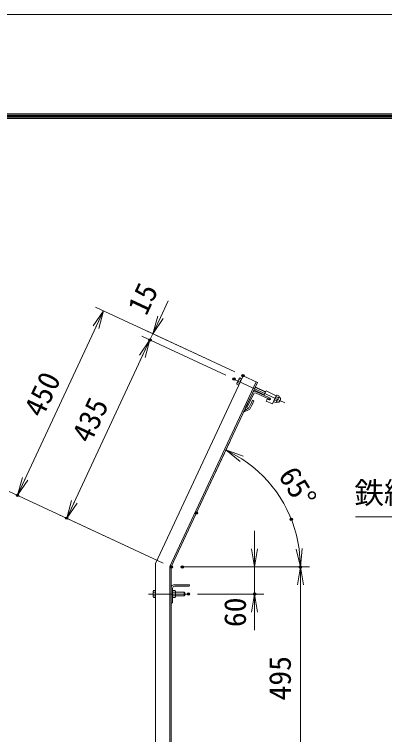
# Model space of a CAD drawing. Units: millimetres at full size. Extents: x -4200 to 4200, y -2970 to 2970.
# Drawn here: x 370 to 1188, y 1377 to 2970 of the extents above; entities that cross this region are included whole.
import ezdxf
from ezdxf.enums import TextEntityAlignment as Align

# ---------------------------------------------------------------- set-up
doc = ezdxf.new("R2010")
doc.units = ezdxf.units.MM
doc.header["$LTSCALE"] = 10
doc.header["$PDMODE"] = 32
doc.header["$PDSIZE"] = 5
doc.linetypes.add('USER1', pattern=[50.8, 31.75, -6.35, 6.35, -6.35])
for name, color, linetype, lineweight in [('0-0_D-STR1', 1, 'Continuous', 18), ('0-1_D-BMK', 2, 'USER1', 13), ('0-2_D-STR-DIM', 7, 'Continuous', 13), ('0-3_D-STR3', 3, 'Continuous', 13), ('0-7_0', 7, 'Continuous', 18), ('0-B_D-STR-TXT', 7, 'Continuous', 13), ('0-C_D-TTL', 7, 'Continuous', 18)]:
    doc.layers.add(name, color=color, linetype=linetype, lineweight=lineweight)
doc.layers.add('0-8_Defpoints', color=7, linetype='Continuous')
doc.styles.add('ＭＳ ゴシック', font='')
doc.styles.get('ＭＳ ゴシック').set_extended_font_data('MS Gothic')

# ---------------------------------------------------------------- blocks, each defined once
blk = doc.blocks.new('_Open')
at = {"layer": '0-7_0'}
blk.add_line((-10, 1.667), (0, 0), dxfattribs=at)
blk.add_lwpolyline([(-10, -1.667), (0, 0), (-10, 0)], dxfattribs=at)

msp = doc.modelspace()

# ---------------------------------------------------------------- linework, layer by layer
at = {"layer": '0-0_D-STR1'}
for p, q in [((904.32, 2157.27), (713.86, 1748.83)), ((907.04, 2156), (716.86, 1748.16)), ((935.05, 2121.42), (903.33, 2136.21)), ((896.68, 2133.8), (881.89, 2102.07)), ((898.35, 2130.26), (885.46, 2102.62)), ((931.97, 2119.55), (904.33, 2132.44)), ((934.63, 2120.52), (935.05, 2121.42)), ((882.08, 2102.48), (880.15, 2098.34)), ((892.62, 2108.52), (888.45, 2099.57)), ((895.34, 2107.25), (890.69, 2097.28)), ((896.43, 2116.68), (892.25, 2107.73)), ((899.15, 2115.41), (894.5, 2105.44)), ((896.43, 2116.68), (899.15, 2115.41)), ((890.69, 2097.28), (876.35, 2090.18)), ((878.28, 2094.33), (876.35, 2090.18)), ((888.45, 2099.57), (878.28, 2094.33)), ((882.8, 2101.65), (881.89, 2102.07)), ((681.86, -411.84), (681.86, 1755.92)), ((713.86, -411.84), (713.86, 1748.83)), ((716.86, -411.84), (716.86, 1748.16)), ((756.86, 1708.16), (721.86, 1708.16)), ((754.86, 1705.16), (724.36, 1705.16)), ((756.86, 1707.16), (756.86, 1708.16)), ((716.86, 1703.16), (716.86, 1668.16)), ((719.86, 1700.66), (719.86, 1670.16)), ((717.86, 1668.16), (716.86, 1668.16)), ((716.86, 1659.5), (716.86, 1654.93))]:
    msp.add_line(p, q, dxfattribs=at)
msp.add_lwpolyline([(681.86, 1755.92), (875.32, 2170.79), (907.04, 2156)], dxfattribs=at)
for centre, radius, start, end in [((901.22, 2131.68), 5, 65, 155), ((902.43, 2128.36), 4.5, 65, 155), ((932.82, 2121.36), 2, 245, 335), ((883.64, 2103.46), 2, 245, 335), ((721.86, 1703.16), 5, 90, 180), ((724.36, 1700.66), 4.5, 90, 180), ((754.86, 1707.16), 2, 270, 0), ((717.86, 1670.16), 2, 270, 0)]:
    msp.add_arc(centre, radius, start, end, dxfattribs=at)
at = {"layer": '0-1_D-BMK'}
for p, q in [((967.98, 2111.03), (855.38, 2163.54)), ((754.86, 1688.16), (666.86, 1688.16))]:
    msp.add_line(p, q, dxfattribs=at)
at = {"layer": '0-2_D-STR-DIM'}
for p, q in [((692.95, 2299.96), (709.86, 2336.22)), ((567.29, 2314.43), (377.11, 1906.59)), ((857.19, 2179.24), (549.17, 2322.88)), ((857.19, 2179.24), (657.92, 2272.16)), ((676.05, 2263.71), (669.71, 2250.12)), ((669.71, 2250.12), (485.87, 1855.87)), ((837.26, 2171.99), (651.58, 2258.57)), ((837.26, 2171.99), (651.58, 2258.57)), ((652.81, 2213.87), (635.9, 2177.61)), ((780.81, 1885.3), (845.89, 2024.87)), ((698.73, 1756.61), (358.99, 1915.04)), ((698.73, 1756.61), (467.74, 1864.33)), ((901.02, 1788.16), (901.02, 1828.16)), ((736.86, 1748.16), (1022.18, 1748.16)), ((736.86, 1748.16), (921.02, 1748.16)), ((761.37, 1748.16), (1022.18, 1748.16)), ((901.02, 1748.16), (901.02, 1688.16)), ((1002.18, 1253.16), (1002.18, 1748.16)), ((774.86, 1688.16), (921.02, 1688.16)), ((901.02, 1648.16), (901.02, 1608.16))]:
    msp.add_line(p, q, dxfattribs=at)
msp.add_arc((716.86, 1748.16), 285.32, 8.03911, 56.96089, dxfattribs=at)
at = {"layer": '0-3_D-STR3'}
for p, q in [((866.84, 2165.15), (861.51, 2153.73)), ((861.51, 2153.73), (861.63, 2152.34)), ((865.81, 2150.39), (861.63, 2152.34)), ((867.39, 2153.8), (863.22, 2155.74)), ((872.15, 2164), (865.81, 2150.39)), ((870.57, 2160.6), (866.39, 2162.54)), ((866.84, 2165.15), (867.98, 2165.94)), ((872.15, 2164), (867.98, 2165.94)), ((899.01, 2138.78), (921.89, 2128.11)), ((899.33, 2139.46), (922.21, 2128.79)), ((902.07, 2145.35), (924.96, 2134.68)), ((902.39, 2146.03), (925.27, 2135.36)), ((926.12, 2137.17), (921.68, 2127.66)), ((948.78, 2126.61), (926.12, 2137.17)), ((935.05, 2121.42), (921.68, 2127.66)), ((928.84, 2119.35), (926.73, 2114.82)), ((933.15, 2117.34), (928.84, 2119.35)), ((948.78, 2126.61), (940.33, 2108.48)), ((948.88, 2126.82), (943.66, 2115.63)), ((948.88, 2126.82), (943.66, 2115.63)), ((952.94, 2122.51), (948.86, 2124.42)), ((954.77, 2124.07), (949.55, 2112.88)), ((954.77, 2124.07), (949.55, 2112.88)), ((950.57, 2128.09), (954.65, 2126.19)), ((940.33, 2108.48), (926.73, 2114.82)), ((943.72, 2113.4), (947.8, 2111.5)), ((949.51, 2115.17), (945.44, 2117.08)), ((756.86, 1708.16), (742.11, 1708.16)), ((676.56, 1694.46), (677.26, 1695.67)), ((676.56, 1694.46), (676.56, 1681.86)), ((681.86, 1695.67), (677.26, 1695.67)), ((681.86, 1691.91), (677.26, 1691.91)), ((681.86, 1695.67), (681.86, 1680.66)), ((719.86, 1695.67), (725.64, 1695.67)), ((719.86, 1680.66), (719.86, 1695.67)), ((719.86, 1691.91), (725.64, 1691.91)), ((725.64, 1695.67), (726.36, 1694.41)), ((726.36, 1681.91), (726.36, 1694.41)), ((726.36, 1692.16), (745.66, 1692.16)), ((745.66, 1692.16), (746.86, 1690.96)), ((745.66, 1692.16), (745.66, 1684.16)), ((746.86, 1690.96), (746.86, 1685.36)), ((676.56, 1681.86), (677.26, 1680.66)), ((681.86, 1684.41), (677.26, 1684.41)), ((681.86, 1680.66), (677.26, 1680.66)), ((719.86, 1684.41), (725.64, 1684.41)), ((719.86, 1680.66), (725.64, 1680.66)), ((725.64, 1680.66), (726.36, 1681.91)), ((726.36, 1684.16), (745.66, 1684.16)), ((745.66, 1684.16), (746.86, 1685.36))]:
    msp.add_line(p, q, dxfattribs=at)
for centre, radius, start, end in [((864.91, 2152.88), 3.32, 120.61585, 189.38415), ((875.54, 2154.14), 12.42, 137.4121, 172.5879), ((869.67, 2163.09), 3.32, 120.61585, 189.38415), ((934.1, 2119.38), 2.25, 245, 65), ((954.13, 2117.49), 8.7, 127.26063, 182.73937), ((951.11, 2125.6), 2.54, 102.21089, 207.78911), ((944.25, 2122.1), 8.7, 307.26063, 2.73937), ((951.68, 2118.63), 6.5, 252.16806, 57.83194), ((952.4, 2125), 2.54, 282.21089, 27.78911), ((955.41, 2124.56), 0.5, 164.83916, 237.83194), ((945.99, 2114.59), 2.55, 102.42505, 207.57495), ((947.25, 2113.99), 2.55, 282.42505, 27.57495), ((949.54, 2111.97), 0.5, 72.16806, 138.42019), ((680, 1693.79), 3.32, 145.61585, 214.38415), ((689.1, 1688.16), 12.42, 162.4121, 197.5879), ((722.89, 1693.79), 3.32, 325.61586, 34.38414), ((713.8, 1688.16), 12.42, 342.4121, 17.5879), ((680, 1682.53), 3.32, 145.61585, 214.38415), ((722.89, 1682.53), 3.32, 325.61585, 34.38416)]:
    msp.add_arc(centre, radius, start, end, dxfattribs=at)
at = {"layer": '0-8_Defpoints'}
for p in [(669.71, 2250.12), (875.32, 2170.79), (855.38, 2163.54), (377.11, 1906.59), (772.36, 1867.17), (485.87, 1855.87), (982.02, 1853.5), (716.86, 1748.16), (716.86, 1748.16), (716.86, 1748.16), (716.86, 1748.16), (741.37, 1748.16), (1002.18, 1748.16), (754.86, 1688.16), (901.02, 1688.16)]:
    msp.add_point(p, dxfattribs=at)
at = {"layer": '0-B_D-STR-TXT'}
msp.add_lwpolyline([(1123.52, 1859), (1304.4, 1859), (1392.39, 1986.48)], dxfattribs=at)
at = {"layer": '0-C_D-TTL', "color": 2}
msp.add_lwpolyline([(-4200, 2970), (4200, 2970), (4200, -2970), (-4200, -2970)], close=True, dxfattribs=at)
at = {"layer": '0-C_D-TTL'}
for points in [[(-3930, 2750), (3930, 2750), (3930, -2750), (-3930, -2750)], [(-3927.5, 2747.5), (3927.5, 2747.5), (3927.5, -2747.5), (-3927.5, -2747.5)], [(-3925, 2745), (3925, 2745), (3925, -2745), (-3925, -2745)], [(-3922.5, 2742.5), (3922.5, 2742.5), (3922.5, -2742.5), (-3922.5, -2742.5)], [(-3920, 2740), (3920, 2740), (3920, -2740), (-3920, -2740)]]:
    msp.add_lwpolyline(points, close=True, dxfattribs=at)

# ---------------------------------------------------------------- block references
at = {"layer": '0-2_D-STR-DIM', "xscale": 4, "yscale": 4}
for p, rotation in [((567.29, 2314.43), 65), ((676.05, 2263.71), 245), ((669.71, 2250.12), 65), ((669.71, 2250.12), 65), ((837.44, 2006.75), 150.98045), ((377.11, 1906.59), 245), ((485.87, 1855.87), 245), ((901.02, 1748.16), 270), ((1002.18, 1748.16), 274.01955), ((1002.18, 1748.16), 90), ((901.02, 1688.16), 90)]:
    msp.add_blockref('_Open', p, dxfattribs=dict(at, rotation=rotation))

# ---------------------------------------------------------------- texts
at = {"layer": '0-2_D-STR-DIM', "style": 'ＭＳ ゴシック'}
for s, rotation, p in [('15', 65, (674.71, 2295.53)), ('450', 65, (445.59, 2069.4)), ('435', 65, (551.45, 2012.47)), ('65°', 302.5, (939.51, 1942.25)), ('60', 90, (896.2, 1615)), ('495', 90, (995.43, 1452.8))]:
    msp.add_text(s, height=48.09, rotation=rotation, dxfattribs=at).set_placement(p, align=Align.BOTTOM_LEFT)
at = {"layer": '0-B_D-STR-TXT', "style": 'ＭＳ ゴシック'}
msp.add_text('鉄線', height=48.09, dxfattribs=at).set_placement((1121.24, 1873.36), align=Align.BOTTOM_LEFT)

doc.saveas('drawing.dxf')
